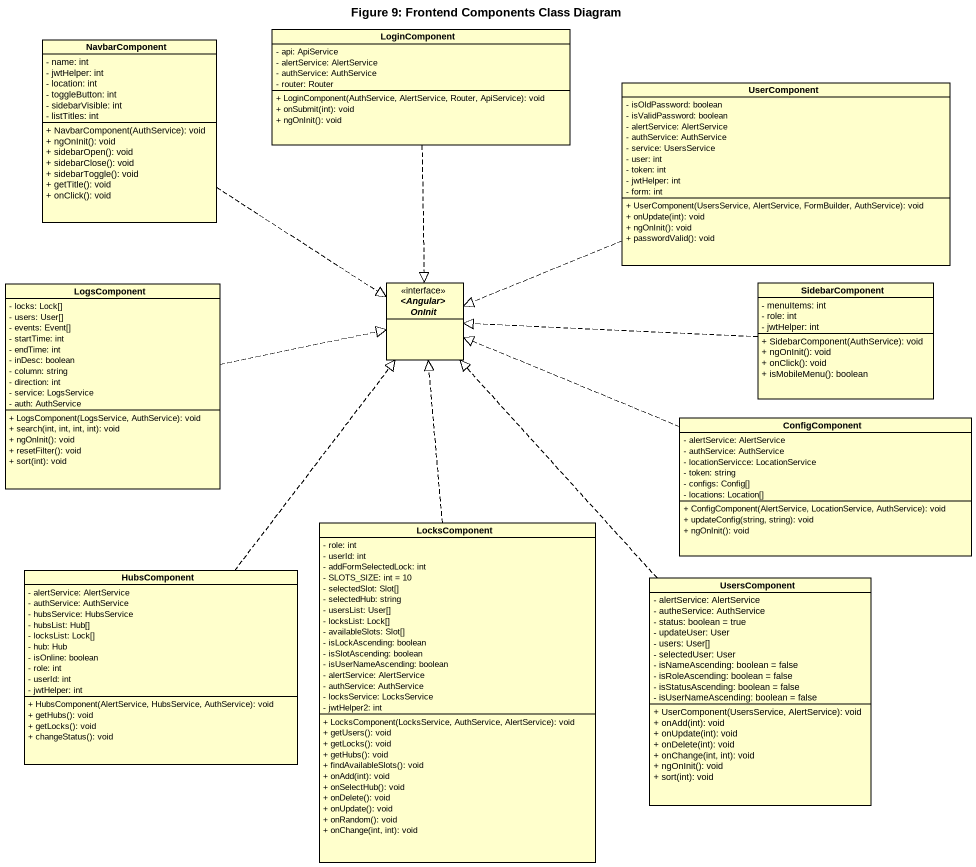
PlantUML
@startuml
title Figure 9: Frontend Components Class Diagram
hide circle
hide empty members
skinparam classAttributeIconSize 0
class NavbarComponent {
  - name: int
  - jwtHelper: int
  - location: int
  - toggleButton: int
  - sidebarVisible: int
  - listTitles: int
  + NavbarComponent(AuthService): void
  + ngOnInit(): void
  + sidebarOpen(): void
  + sidebarClose(): void
  + sidebarToggle(): void
  + getTitle(): void
  + onClick(): void
}
class LoginComponent {
  - api: ApiService
  - alertService: AlertService
  - authService: AuthService
  - router: Router
  + LoginComponent(AuthService, AlertService, Router, ApiService): void
  + onSubmit(int): void
  + ngOnInit(): void
}
class UserComponent {
  - isOldPassword: boolean
  - isValidPassword: boolean
  - alertService: AlertService
  - authService: AuthService
  - service: UsersService
  - user: int
  - token: int
  - jwtHelper: int
  - form: int
  + UserComponent(UsersService, AlertService, FormBuilder, AuthService): void
  + onUpdate(int): void
  + ngOnInit(): void
  + passwordValid(): void
}
class LogsComponent {
  - locks: Lock[]
  - users: User[]
  - events: Event[]
  - startTime: int
  - endTime: int
  - inDesc: boolean
  - column: string
  - direction: int
  - service: LogsService
  - auth: AuthService
  + LogsComponent(LogsService, AuthService): void
  + search(int, int, int, int): void
  + ngOnInit(): void
  + resetFilter(): void
  + sort(int): void
}
interface "<Angular> OnInit" as Angular_OnInit
class SidebarComponent {
  - menuItems: int
  - role: int
  - jwtHelper: int
  + SidebarComponent(AuthService): void
  + ngOnInit(): void
  + onClick(): void
  + isMobileMenu(): boolean
}
class ConfigComponent {
  - alertService: AlertService
  - authService: AuthService
  - locationServicce: LocationService
  - token: string
  - configs: Config[]
  - locations: Location[]
  + ConfigComponent(AlertService, LocationService, AuthService): void
  + updateConfig(string, string): void
  + ngOnInit(): void
}
class LocksComponent {
  - role: int
  - userId: int
  - addFormSelectedLock: int
  - SLOTS_SIZE: int = 10
  - selectedSlot: Slot[]
  - selectedHub: string
  - usersList: User[]
  - locksList: Lock[]
  - availableSlots: Slot[]
  - isLockAscending: boolean
  - isSlotAscending: boolean
  - isUserNameAscending: boolean
  - alertService: AlertService
  - authService: AuthService
  - locksService: LocksService
  - jwtHelper2: int
  + LocksComponent(LocksService, AuthService, AlertService): void
  + getUsers(): void
  + getLocks(): void
  + getHubs(): void
  + findAvailableSlots(): void
  + onAdd(int): void
  + onSelectHub(): void
  + onDelete(): void
  + onUpdate(): void
  + onRandom(): void
  + onChange(int, int): void
}
class HubsComponent {
  - alertService: AlertService
  - authService: AuthService
  - hubsService: HubsService
  - hubsList: Hub[]
  - locksList: Lock[]
  - hub: Hub
  - isOnline: boolean
  - role: int
  - userId: int
  - jwtHelper: int
  + HubsComponent(AlertService, HubsService, AuthService): void
  + getHubs(): void
  + getLocks(): void
  + changeStatus(): void
}
class UsersComponent {
  - alertService: AlertService
  - autheService: AuthService
  - status: boolean = true
  - updateUser: User
  - users: User[]
  - selectedUser: User
  - isNameAscending: boolean = false
  - isRoleAscending: boolean = false
  - isStatusAscending: boolean = false
  - isUserNameAscending: boolean = false
  + UserComponent(UsersService, AlertService): void
  + onAdd(int): void
  + onUpdate(int): void
  + onDelete(int): void
  + onChange(int, int): void
  + ngOnInit(): void
  + sort(int): void
}
NavbarComponent ..|> Angular_OnInit
LoginComponent ..|> Angular_OnInit
UserComponent .left.|> Angular_OnInit
LogsComponent .right.|> Angular_OnInit
SidebarComponent .left.|> Angular_OnInit
ConfigComponent .left.|> Angular_OnInit
LocksComponent .up.|> Angular_OnInit
HubsComponent .up.|> Angular_OnInit
UsersComponent .up.|> Angular_OnInit
@enduml
